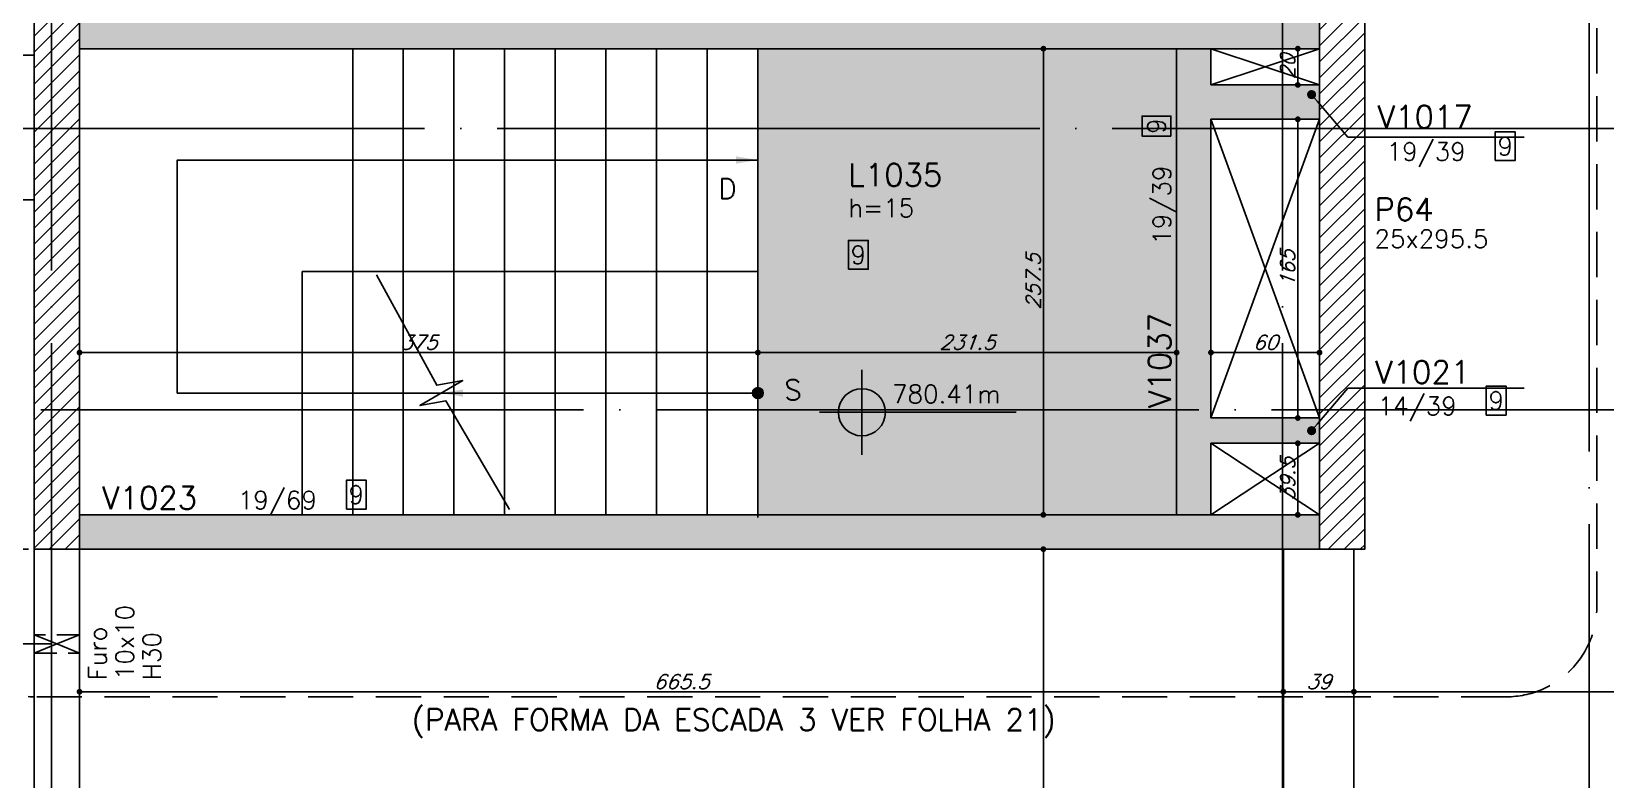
# Model space of a CAD drawing. Extents: x -4723 to 4922, y -2048 to 2452.
# Drawn here: x -1951 to -1081, y 0 to 413 of the extents above; entities that cross this region are included whole.
import ezdxf
from ezdxf import colors
from ezdxf.entities.mleader import LeaderData, LeaderLine
from ezdxf.enums import TextEntityAlignment as Align
from ezdxf.math import Vec2, Vec3

# ---------------------------------------------------------------- set-up
doc = ezdxf.new("R2010")
doc.units = 0
doc.header["$LTSCALE"] = 50
doc.header["$MEASUREMENT"] = 0
for name, pattern in [('DASHED', [0.75, 0.5, -0.25]), ('EIXO', [6.8, 6, -0.4, 0, -0.4]), ('HIDDEN', [0.375, 0.25, -0.125])]:
    doc.linetypes.add(name, pattern=pattern)
doc.layers.get('0').update_dxf_attribs({"linetype": 'CONTINUOUS'})
doc.layers.get('DEFPOINTS').update_dxf_attribs({"linetype": 'CONTINUOUS'})
for name, color, linetype in [('242', 3, 'CONTINUOUS'), ('F-AUX', 2, 'CONTINUOUS'), ('F-AUX-RED', 1, 'CONTINUOUS'), ('F-COTAS', 106, 'CONTINUOUS'), ('F-COTAS-FUROS', 50, 'CONTINUOUS'), ('F-DESNIVEL-1', 254, 'CONTINUOUS'), ('F-EIXO', 12, 'EIXO'), ('F-ESCADAS', 2, 'CONTINUOUS'), ('F-FURO-PAREDE', 2, 'HIDDEN'), ('F-FURO-PAREDE-TEXTOS', 2, 'CONTINUOUS'), ('F-LAJES', 3, 'CONTINUOUS'), ('F-LAJES-DIM', 2, 'CONTINUOUS'), ('F-LAJES-NOME', 4, 'CONTINUOUS'), ('F-LAJES-R', 254, 'CONTINUOUS'), ('F-NÍVEL-PLANTA', 2, 'CONTINUOUS'), ('F-PILARES-DIM', 172, 'CONTINUOUS'), ('F-PILARES-HACH', 174, 'CONTINUOUS'), ('F-PILARES-NOME', 170, 'CONTINUOUS'), ('F-PILARES-S', 170, 'CONTINUOUS'), ('F-TEXTO', 6, 'CONTINUOUS'), ('F-VIGAS', 3, 'CONTINUOUS'), ('F-VIGAS-DIM', 2, 'CONTINUOUS'), ('F-VIGAS-NOME', 4, 'CONTINUOUS'), ('F-VÃO', 1, 'CONTINUOUS')]:
    doc.layers.add(name, color=color, linetype=linetype)
doc.layers.add('F-DESNIVEL-2', color=7, linetype='CONTINUOUS', true_color=0xffd1e8)
doc.styles.add('5385-ARQ-PB-BAS-PLA-TER-TORRE-A-106-TXT$0$R60-75', font='simplex.shx', dxfattribs={"height": 0.1125})
doc.styles.add('CP-TEXT-INCL', font='simplex.shx', dxfattribs={"oblique": 20})
doc.styles.add('CP-TEXTO', font='simplex.shx')
doc.styles.add('MCP', font='simplex.shx')
doc.styles.add('ROMANS', font='simplex.shx')
doc.styles.get("Standard").update_dxf_attribs({"font": 'simplex.shx'})
doc.dimstyles.new('CP-COTAS-50', dxfattribs={"dimscale": 0.64, "dimtxt": 12.5, "dimasz": 5, "dimexe": 5, "dimexo": 5, "dimgap": 2.5, "dimtad": 1, "dimdec": 1, "dimdsep": 46, "dimtxsty": 'CP-TEXT-INCL', "dimblk1": 'DOT', "dimblk2": 'DOT', "dimsah": 1, "dimcen": 9, "dimclrd": 256, "dimclre": 256, "dimclrt": 256, "dimadec": 0, "dimazin": 0, "dimtfac": 1, "dimtdec": 1, "dimtmove": 2, "dimatfit": 3, "dimldrblk": 'DOT', "dimfxl": 0, "dimtolj": 1, "dimarcsym": 0})

# ---------------------------------------------------------------- blocks, each defined once
blk = doc.blocks.new('*U6')
at = {"layer": 'F-LAJES-DIM', "color": 1}
blk.add_lwpolyline([(0, 0), (11, 0), (11, 16), (0, 16)], close=True, dxfattribs=at)
at = {"layer": 'F-LAJES-DIM', "style": 'MCP'}
blk.add_attdef('DIM', text='', height=10, dxfattribs=at).set_placement((5.5, 8), align=Align.MIDDLE_CENTER)
blk = doc.blocks.new('*U9')
at = {"layer": 'F-VIGAS-DIM', "color": 1}
blk.add_lwpolyline([(0, 0), (11, 0), (11, 16), (0, 16)], close=True, dxfattribs=at)
at = {"layer": 'F-VIGAS-DIM', "style": 'MCP'}
blk.add_attdef('DIM', text='', height=10, dxfattribs=at).set_placement((5.5, 8), align=Align.MIDDLE_CENTER)
blk = doc.blocks.new('Nível - Planta')
at = {"layer": 'F-NÍVEL-PLANTA'}
h = blk.add_hatch(color=71, dxfattribs=at)
h.paths.add_polyline_path([(0, 0), (0, 0.26, 0.414214), (-0.26, 0)])
h.paths.add_polyline_path([(0.26, 0), (0, 0), (0, -0.26, 0.414214)])
for p, q in [((0, -0.469), (0, 0.469)), ((-0.469, 0), (1.704, 0))]:
    blk.add_line(p, q, dxfattribs=at)
blk.add_circle((0, 0), 0.26, dxfattribs=at)
at = {"layer": 'F-TEXTO', "color": 3, "style": 'MCP'}
blk.add_attdef('NÍVEL', (0.333, 0.102), '', height=0.2, dxfattribs=at)
blk = doc.blocks.new('_DOT')
at = {"color": 0, "linetype": 'ByBlock'}
blk.add_line((-0.5, 0), (-1, 0), dxfattribs=at)
at = {"color": 0, "linetype": 'ByBlock', "const_width": 0.5}
blk.add_lwpolyline([(-0.25, 0, 1), (0.25, 0, 1)], format="xyb", close=True, dxfattribs=at)
blk = doc.blocks.new('*U60')
at = {"layer": 'F-EIXO'}
blk.add_line((0, 0), (0, -2755), dxfattribs=at)
at = {"layer": 'F-TEXTO', "style": 'ROMANS'}
blk.add_attdef('EIXO', text='', height=17.5, rotation=360, dxfattribs=at).set_placement((0, 28.2072), align=Align.MIDDLE_CENTER)
blk = doc.blocks.new('*U36')
at = {"layer": 'F-EIXO'}
blk.add_line((0, 0), (7285, 0), dxfattribs=at)
at = {"layer": 'F-TEXTO', "style": 'ROMANS'}
blk.add_attdef('EIXO', text='', height=17.5, dxfattribs=at).set_placement((-28.2072, 0), align=Align.MIDDLE_CENTER)
blk = doc.blocks.new('*U37')
at = {"layer": 'F-EIXO'}
blk.add_line((0, 0), (0, -2655), dxfattribs=at)
at = {"layer": 'F-TEXTO', "style": 'ROMANS'}
blk.add_attdef('EIXO', text='', height=17.5, rotation=360, dxfattribs=at).set_placement((0, 28.21), align=Align.MIDDLE_CENTER)
blk = doc.blocks.new('*U38')
at = {"layer": 'F-EIXO'}
blk.add_line((0, 0), (7197, 0), dxfattribs=at)
at = {"layer": 'F-TEXTO', "style": 'ROMANS'}
blk.add_attdef('EIXO', text='', height=17.5, dxfattribs=at).set_placement((-28.2072, 0), align=Align.MIDDLE_CENTER)
blk = doc.blocks.new('*U46')
at = {"layer": 'F-EIXO'}
blk.add_line((0, 0), (0, -2755), dxfattribs=at)
at = {"layer": 'F-TEXTO', "style": 'ROMANS'}
blk.add_attdef('EIXO', text='', height=17.5, rotation=360, dxfattribs=at).set_placement((0, 28.2072), align=Align.MIDDLE_CENTER)
blk = doc.blocks.new('*D148')
at = {"layer": 'DEFPOINTS', "color": 0, "linetype": 'Continuous', "transparency": 16777216}
for p in [(-1391.65, 127), (-1391.65, 127), (-1391.65, -215.5)]:
    blk.add_point(p, dxfattribs=at)
at = {"layer": 'F-COTAS', "linetype": 'Continuous', "lineweight": -2, "transparency": 16777216}
blk.add_line((-1391.65, -212.3), (-1391.65, 123.8), dxfattribs=at)
at = {"layer": 'F-COTAS', "linetype": 'Continuous', "lineweight": -2, "transparency": 16777216, "xscale": 3.2, "yscale": 3.2, "zscale": 3.2}
for p, rotation in [((-1391.65, 127), 90), ((-1391.65, -215.5), 270)]:
    blk.add_blockref('_DOT', p, dxfattribs=dict(at, rotation=rotation))
at = {"layer": 'F-COTAS', "linetype": 'Continuous', "transparency": 16777216, "insert": (-1397.25, -44.25), "char_height": 8, "attachment_point": 5, "rotation": 90, "style": 'CP-TEXT-INCL'}
blk.add_mtext('\\A1;342.5', dxfattribs=at)
blk = doc.blocks.new('*D149')
at = {"layer": 'DEFPOINTS', "color": 0, "linetype": 'Continuous', "transparency": 16777216}
for p in [(-1391.65, 403.5), (-1391.65, 403.5), (-1391.65, 146)]:
    blk.add_point(p, dxfattribs=at)
at = {"layer": 'F-COTAS', "linetype": 'Continuous', "lineweight": -2, "transparency": 16777216}
blk.add_line((-1391.65, 149.2), (-1391.65, 400.3), dxfattribs=at)
at = {"layer": 'F-COTAS', "linetype": 'Continuous', "lineweight": -2, "transparency": 16777216, "xscale": 3.2, "yscale": 3.2, "zscale": 3.2}
for p, rotation in [((-1391.65, 403.5), 90), ((-1391.65, 146), 270)]:
    blk.add_blockref('_DOT', p, dxfattribs=dict(at, rotation=rotation))
at = {"layer": 'F-COTAS', "linetype": 'Continuous', "transparency": 16777216, "insert": (-1397.25, 274.75), "char_height": 8, "attachment_point": 5, "rotation": 90, "style": 'CP-TEXT-INCL'}
blk.add_mtext('\\A1;257.5', dxfattribs=at)
blk = doc.blocks.new('*D152')
at = {"layer": 'DEFPOINTS', "color": 0, "linetype": 'Continuous', "transparency": 16777216}
for p in [(-1251, 185.5), (-1251, 185.5), (-1251, 146)]:
    blk.add_point(p, dxfattribs=at)
at = {"layer": 'F-COTAS', "linetype": 'Continuous', "lineweight": -2, "transparency": 16777216}
blk.add_line((-1251, 149.2), (-1251, 182.3), dxfattribs=at)
at = {"layer": 'F-COTAS', "linetype": 'Continuous', "lineweight": -2, "transparency": 16777216, "xscale": 3.2, "yscale": 3.2, "zscale": 3.2}
for p, rotation in [((-1251, 185.5), 90), ((-1251, 146), 270)]:
    blk.add_blockref('_DOT', p, dxfattribs=dict(at, rotation=rotation))
at = {"layer": 'F-COTAS', "linetype": 'Continuous', "transparency": 16777216, "insert": (-1256.6, 165.75), "char_height": 8, "attachment_point": 5, "rotation": 90, "style": 'CP-TEXT-INCL'}
blk.add_mtext('\\A1;39.5', dxfattribs=at)
blk = doc.blocks.new('*D153')
at = {"layer": 'DEFPOINTS', "color": 0, "linetype": 'Continuous', "transparency": 16777216}
for p in [(-1251, 364.5), (-1251, 364.5), (-1251, 199.5)]:
    blk.add_point(p, dxfattribs=at)
at = {"layer": 'F-COTAS', "linetype": 'Continuous', "lineweight": -2, "transparency": 16777216}
blk.add_line((-1251, 202.7), (-1251, 361.3), dxfattribs=at)
at = {"layer": 'F-COTAS', "linetype": 'Continuous', "lineweight": -2, "transparency": 16777216, "xscale": 3.2, "yscale": 3.2, "zscale": 3.2}
for p, rotation in [((-1251, 364.5), 90), ((-1251, 199.5), 270)]:
    blk.add_blockref('_DOT', p, dxfattribs=dict(at, rotation=rotation))
at = {"layer": 'F-COTAS', "linetype": 'Continuous', "transparency": 16777216, "insert": (-1256.6, 282), "char_height": 8, "attachment_point": 5, "rotation": 90, "style": 'CP-TEXT-INCL'}
blk.add_mtext('\\A1;165', dxfattribs=at)
blk = doc.blocks.new('*D154')
at = {"layer": 'DEFPOINTS', "color": 0, "linetype": 'Continuous', "transparency": 16777216}
for p in [(-1251, 403.5), (-1251, 403.5), (-1251, 383.5)]:
    blk.add_point(p, dxfattribs=at)
at = {"layer": 'F-COTAS', "linetype": 'Continuous', "lineweight": -2, "transparency": 16777216}
blk.add_line((-1251, 386.7), (-1251, 400.3), dxfattribs=at)
at = {"layer": 'F-COTAS', "linetype": 'Continuous', "lineweight": -2, "transparency": 16777216, "xscale": 3.2, "yscale": 3.2, "zscale": 3.2}
for p, rotation in [((-1251, 403.5), 90), ((-1251, 383.5), 270)]:
    blk.add_blockref('_DOT', p, dxfattribs=dict(at, rotation=rotation))
at = {"layer": 'F-COTAS', "linetype": 'Continuous', "transparency": 16777216, "insert": (-1256.6, 393.5), "char_height": 8, "attachment_point": 5, "rotation": 90, "style": 'CP-TEXT-INCL'}
blk.add_mtext('\\A1;20', dxfattribs=at)
blk = doc.blocks.new('*D236')
at = {"layer": 'DEFPOINTS', "color": 0, "linetype": 'Continuous', "transparency": 16777216}
for p in [(-1924.5, 235.64), (-1549.5, 235.64), (-1549.5, 235.64)]:
    blk.add_point(p, dxfattribs=at)
at = {"layer": 'F-COTAS', "linetype": 'Continuous', "lineweight": -2, "transparency": 16777216}
blk.add_line((-1921.3, 235.64), (-1552.7, 235.64), dxfattribs=at)
at = {"layer": 'F-COTAS', "linetype": 'Continuous', "lineweight": -2, "transparency": 16777216, "xscale": 3.2, "yscale": 3.2, "zscale": 3.2, "rotation": 180}
blk.add_blockref('_DOT', (-1924.5, 235.64), dxfattribs=at)
at = {"layer": 'F-COTAS', "linetype": 'Continuous', "lineweight": -2, "transparency": 16777216, "xscale": 3.2, "yscale": 3.2, "zscale": 3.2}
blk.add_blockref('_DOT', (-1549.5, 235.64), dxfattribs=at)
at = {"layer": 'F-COTAS', "linetype": 'Continuous', "transparency": 16777216, "insert": (-1737, 241.24), "char_height": 8, "attachment_point": 5, "style": 'CP-TEXT-INCL'}
blk.add_mtext('\\A1;375', dxfattribs=at)
blk = doc.blocks.new('*D237')
at = {"layer": 'DEFPOINTS', "color": 0, "linetype": 'Continuous', "transparency": 16777216}
for p in [(-1549.5, 235.64), (-1318, 235.64), (-1318, 235.64)]:
    blk.add_point(p, dxfattribs=at)
at = {"layer": 'F-COTAS', "linetype": 'Continuous', "lineweight": -2, "transparency": 16777216}
blk.add_line((-1546.3, 235.64), (-1321.2, 235.64), dxfattribs=at)
at = {"layer": 'F-COTAS', "linetype": 'Continuous', "lineweight": -2, "transparency": 16777216, "xscale": 3.2, "yscale": 3.2, "zscale": 3.2, "rotation": 180}
blk.add_blockref('_DOT', (-1549.5, 235.64), dxfattribs=at)
at = {"layer": 'F-COTAS', "linetype": 'Continuous', "lineweight": -2, "transparency": 16777216, "xscale": 3.2, "yscale": 3.2, "zscale": 3.2}
blk.add_blockref('_DOT', (-1318, 235.64), dxfattribs=at)
at = {"layer": 'F-COTAS', "linetype": 'Continuous', "transparency": 16777216, "insert": (-1433.75, 241.24), "char_height": 8, "attachment_point": 5, "style": 'CP-TEXT-INCL'}
blk.add_mtext('\\A1;231.5', dxfattribs=at)
blk = doc.blocks.new('*D238')
at = {"layer": 'DEFPOINTS', "color": 0, "linetype": 'Continuous', "transparency": 16777216}
for p in [(-1299, 235.64), (-1239, 235.64), (-1239, 235.64)]:
    blk.add_point(p, dxfattribs=at)
at = {"layer": 'F-COTAS', "linetype": 'Continuous', "lineweight": -2, "transparency": 16777216}
blk.add_line((-1295.8, 235.64), (-1242.2, 235.64), dxfattribs=at)
at = {"layer": 'F-COTAS', "linetype": 'Continuous', "lineweight": -2, "transparency": 16777216, "xscale": 3.2, "yscale": 3.2, "zscale": 3.2, "rotation": 180}
blk.add_blockref('_DOT', (-1299, 235.64), dxfattribs=at)
at = {"layer": 'F-COTAS', "linetype": 'Continuous', "lineweight": -2, "transparency": 16777216, "xscale": 3.2, "yscale": 3.2, "zscale": 3.2}
blk.add_blockref('_DOT', (-1239, 235.64), dxfattribs=at)
at = {"layer": 'F-COTAS', "linetype": 'Continuous', "transparency": 16777216, "insert": (-1269, 241.24), "char_height": 8, "attachment_point": 5, "style": 'CP-TEXT-INCL'}
blk.add_mtext('\\A1;60', dxfattribs=at)
blk = doc.blocks.new('*D239')
at = {"layer": 'DEFPOINTS', "color": 0, "linetype": 'Continuous', "transparency": 16777216}
for p in [(-1924.5, 48.27), (-1259, 48.27), (-1259, 48.27)]:
    blk.add_point(p, dxfattribs=at)
at = {"layer": 'F-COTAS', "linetype": 'Continuous', "lineweight": -2, "transparency": 16777216}
blk.add_line((-1921.3, 48.27), (-1262.2, 48.27), dxfattribs=at)
at = {"layer": 'F-COTAS', "linetype": 'Continuous', "lineweight": -2, "transparency": 16777216, "xscale": 3.2, "yscale": 3.2, "zscale": 3.2, "rotation": 180}
blk.add_blockref('_DOT', (-1924.5, 48.27), dxfattribs=at)
at = {"layer": 'F-COTAS', "linetype": 'Continuous', "lineweight": -2, "transparency": 16777216, "xscale": 3.2, "yscale": 3.2, "zscale": 3.2}
blk.add_blockref('_DOT', (-1259, 48.27), dxfattribs=at)
at = {"layer": 'F-COTAS', "linetype": 'Continuous', "transparency": 16777216, "insert": (-1591.75, 53.87), "char_height": 8, "attachment_point": 5, "style": 'CP-TEXT-INCL'}
blk.add_mtext('\\A1;665.5', dxfattribs=at)
blk = doc.blocks.new('*D240')
at = {"layer": 'DEFPOINTS', "color": 0, "linetype": 'Continuous', "transparency": 16777216}
for p in [(-1259, 48.27), (-1220, 48.27), (-1220, 48.27)]:
    blk.add_point(p, dxfattribs=at)
at = {"layer": 'F-COTAS', "linetype": 'Continuous', "lineweight": -2, "transparency": 16777216}
blk.add_line((-1255.8, 48.27), (-1223.2, 48.27), dxfattribs=at)
at = {"layer": 'F-COTAS', "linetype": 'Continuous', "lineweight": -2, "transparency": 16777216, "xscale": 3.2, "yscale": 3.2, "zscale": 3.2, "rotation": 180}
blk.add_blockref('_DOT', (-1259, 48.27), dxfattribs=at)
at = {"layer": 'F-COTAS', "linetype": 'Continuous', "lineweight": -2, "transparency": 16777216, "xscale": 3.2, "yscale": 3.2, "zscale": 3.2}
blk.add_blockref('_DOT', (-1220, 48.27), dxfattribs=at)
at = {"layer": 'F-COTAS', "linetype": 'Continuous', "transparency": 16777216, "insert": (-1239.5, 53.87), "char_height": 8, "attachment_point": 5, "style": 'CP-TEXT-INCL'}
blk.add_mtext('\\A1;39', dxfattribs=at)
blk = doc.blocks.new('*D241')
at = {"layer": 'DEFPOINTS', "color": 0, "linetype": 'Continuous', "transparency": 16777216}
for p in [(-1220, 48.27), (-562, 48.27), (-562, 48.27)]:
    blk.add_point(p, dxfattribs=at)
at = {"layer": 'F-COTAS', "linetype": 'Continuous', "lineweight": -2, "transparency": 16777216}
blk.add_line((-1216.8, 48.27), (-565.2, 48.27), dxfattribs=at)
at = {"layer": 'F-COTAS', "linetype": 'Continuous', "lineweight": -2, "transparency": 16777216, "xscale": 3.2, "yscale": 3.2, "zscale": 3.2, "rotation": 180}
blk.add_blockref('_DOT', (-1220, 48.27), dxfattribs=at)
at = {"layer": 'F-COTAS', "linetype": 'Continuous', "lineweight": -2, "transparency": 16777216, "xscale": 3.2, "yscale": 3.2, "zscale": 3.2}
blk.add_blockref('_DOT', (-562, 48.27), dxfattribs=at)
at = {"layer": 'F-COTAS', "linetype": 'Continuous', "transparency": 16777216, "insert": (-891, 53.87), "char_height": 8, "attachment_point": 5, "style": 'CP-TEXT-INCL'}
blk.add_mtext('\\A1;658', dxfattribs=at)
blk = doc.blocks.new('*D492')
at = {"layer": 'DEFPOINTS', "color": 0, "linetype": 'Continuous', "transparency": 16777216}
for p in [(-1949.5, 430.51), (-1949.5, 414.41), (-1990.91, 360)]:
    blk.add_point(p, dxfattribs=at)
at = {"layer": 'F-COTAS-FUROS', "linetype": 'Continuous', "lineweight": -2, "transparency": 16777216}
for p, q in [((-1990.91, 363.2), (-1990.91, 433.71)), ((-1987.71, 430.51), (-1952.7, 430.51)), ((-1949.5, 417.61), (-1949.5, 433.71))]:
    blk.add_line(p, q, dxfattribs=at)
at = {"layer": 'F-COTAS-FUROS', "linetype": 'Continuous', "lineweight": -2, "transparency": 16777216, "xscale": 3.2, "yscale": 3.2, "zscale": 3.2, "rotation": 180}
blk.add_blockref('_DOT', (-1990.91, 430.51), dxfattribs=at)
at = {"layer": 'F-COTAS-FUROS', "linetype": 'Continuous', "lineweight": -2, "transparency": 16777216, "xscale": 3.2, "yscale": 3.2, "zscale": 3.2}
blk.add_blockref('_DOT', (-1949.5, 430.51), dxfattribs=at)
at = {"layer": 'F-COTAS-FUROS', "linetype": 'Continuous', "transparency": 16777216, "insert": (-1970.2, 436.11), "char_height": 8, "attachment_point": 5, "style": 'CP-TEXT-INCL'}
blk.add_mtext('\\A1;41', dxfattribs=at)
blk = doc.blocks.new('*D493')
at = {"layer": 'DEFPOINTS', "color": 0, "linetype": 'Continuous', "transparency": 16777216}
for p in [(-1949.5, 127), (-1971.28, 74.66), (-1937, 74.66)]:
    blk.add_point(p, dxfattribs=at)
at = {"layer": 'F-COTAS-FUROS', "linetype": 'Continuous', "lineweight": -2, "transparency": 16777216}
for p, q in [((-1952.7, 127), (-1974.48, 127)), ((-1971.28, 123.8), (-1971.28, 77.86)), ((-1940.2, 74.66), (-1974.48, 74.66))]:
    blk.add_line(p, q, dxfattribs=at)
at = {"layer": 'F-COTAS-FUROS', "linetype": 'Continuous', "lineweight": -2, "transparency": 16777216, "xscale": 3.2, "yscale": 3.2, "zscale": 3.2}
for p, rotation in [((-1971.28, 127), 90), ((-1971.28, 74.66), 270)]:
    blk.add_blockref('_DOT', p, dxfattribs=dict(at, rotation=rotation))
at = {"layer": 'F-COTAS-FUROS', "linetype": 'Continuous', "transparency": 16777216, "insert": (-1976.88, 100.83), "char_height": 8, "attachment_point": 5, "rotation": 90, "style": 'CP-TEXT-INCL'}
blk.add_mtext('\\A1;52', dxfattribs=at)

msp = doc.modelspace()

# ---------------------------------------------------------------- hatches: boundary and pattern name
at = {"layer": 'F-AUX'}
h = msp.add_hatch(color=1, dxfattribs=at)
edge = h.paths.add_edge_path()
edge.add_arc((-1549.5, 213.25), 3, 0, 360)
at = {"layer": 'F-PILARES-HACH', "linetype": 'Continuous'}
h = msp.add_hatch(dxfattribs=at)
h.set_pattern_fill('ANSI31', color=256, scale=50, style=0)
h.paths.add_polyline_path([(-1949.5, 127), (-1924.5, 127), (-1924.5, 422.5), (-1949.5, 422.5)], flags=16)
h = msp.add_hatch(dxfattribs=at)
h.set_pattern_fill('ANSI31', color=256, scale=50, style=0)
h.paths.add_polyline_path([(-1239, 127), (-1214, 127), (-1214, 422.5), (-1239, 422.5)], flags=16)

# ---------------------------------------------------------------- linework, layer by layer
at = {"layer": '242', "linetype": 'Continuous'}
for p, q in [((-1937, 274.75), (-1937, 274.75)), ((-1226.5, 274.75), (-1226.5, 274.75))]:
    msp.add_line(p, q, dxfattribs=at)
at = {"layer": 'F-AUX', "color": 1}
for points in [[(-1549.5, 213.25), (-1870.5, 213.25), (-1870.5, 342), (-1549.5, 342)], [(-1760.39409, 278.59455), (-1727.02649, 217.56472), (-1712.6454, 220.19149), (-1736.3546, 206.30851), (-1721.97351, 208.93528), (-1686.82693, 148.91233)]]:
    msp.add_lwpolyline(points, dxfattribs=at)
msp.add_circle((-1549.5, 213.25), 3, dxfattribs=at)
for points in [[(-1561.5, 340), (-1549.5, 342), (-1561.5, 344)], [(-1712.5, 215.25), (-1724.5, 213.25), (-1712.5, 211.25)]]:
    msp.add_solid(points, dxfattribs=at)
at = {"layer": 'F-AUX-RED', "color": 4, "linetype": 'DASHED'}
msp.add_lwpolyline([(-1949.29405, 539.75794), (-1135.67345, 539.75794, -0.414213562), (-1085.67345, 489.75794), (-1085.67345, 95.46929, -0.414213562), (-1135.67345, 45.46929), (-1949.29405, 45.46929, -0.414213562), (-1999.29405, 95.46929), (-1999.29405, 489.75794, -0.414213562)], format="xyb", close=True, dxfattribs=at)
at = {"layer": 'F-DESNIVEL-1', "linetype": 'Continuous'}
for points in [[(-1549.5, 403.5), (-1549.5, 146), (-1318, 146)], [(-1549.5, 403.5), (-1318, 146), (-1549.5, 403.5)], [(-1549.5, 403.5), (-1318, 146), (-1318, 192.5)], [(-1549.5, 403.5), (-1318, 192.5), (-1549.5, 403.5)], [(-1549.5, 403.5), (-1318, 192.5), (-1318, 374)], [(-1549.5, 403.5), (-1318, 374), (-1549.5, 403.5)], [(-1549.5, 403.5), (-1318, 374), (-1318, 403.5)], [(-1549.5, 403.5), (-1318, 403.5), (-1549.5, 403.5)], [(-1299, 374), (-1299, 403.5), (-1318, 403.5)], [(-1299, 374), (-1318, 403.5), (-1318, 374)], [(-1299, 364.5), (-1239.1, 364.5), (-1239.1, 383.5)], [(-1299, 364.5), (-1239.1, 383.5), (-1299, 383.5)], [(-1299, 364.5), (-1299, 383.5), (-1299, 364.5)], [(-1299, 192.5), (-1299, 374), (-1318, 374)], [(-1299, 192.5), (-1318, 374), (-1318, 192.5)], [(-1299, 374), (-1318, 374), (-1299, 374)], [(-1299, 146), (-1299, 192.5), (-1318, 192.5)], [(-1299, 146), (-1318, 192.5), (-1318, 146)], [(-1299, 192.5), (-1318, 192.5), (-1299, 192.5)], [(-1299, 185.5), (-1239.1, 185.5), (-1239.1, 199.5)], [(-1299, 185.5), (-1239.1, 199.5), (-1299, 199.5)], [(-1299, 185.5), (-1299, 199.5), (-1299, 185.5)], [(-1308.5, 127), (-1308.5, 146), (-1924.4, 146)], [(-1308.5, 127), (-1924.4, 146), (-1924.4, 127)], [(-1299, 146), (-1318, 146), (-1299, 146)], [(-1308.5, 127), (-1239.1, 127), (-1239.1, 146)], [(-1308.5, 127), (-1239.1, 146), (-1308.5, 146)], [(-1308.5, 127), (-1308.5, 146), (-1308.5, 127)], [(-1308.5, 127), (-1924.4, 127), (-1308.5, 127)]]:
    msp.add_solid(points, dxfattribs=at)
at = {"layer": 'F-DESNIVEL-2', "linetype": 'Continuous'}
for points in [[(-1308.5, 403.5), (-1308.5, 422.5), (-1924.4, 422.5)], [(-1308.5, 403.5), (-1924.4, 422.5), (-1924.4, 403.5)], [(-1308.5, 403.5), (-1239.1, 403.5), (-1239.1, 422.5)], [(-1308.5, 403.5), (-1239.1, 422.5), (-1308.5, 422.5)], [(-1308.5, 403.5), (-1308.5, 422.5), (-1308.5, 403.5)], [(-1308.5, 403.5), (-1924.4, 403.5), (-1308.5, 403.5)]]:
    msp.add_solid(points, dxfattribs=at)
at = {"layer": 'F-ESCADAS', "linetype": 'Continuous'}
for points in [[(-1773.5, 403.5), (-1773.5, 280.5)], [(-1745.5, 403.5), (-1745.5, 280.5)], [(-1717.5, 403.5), (-1717.5, 280.5)], [(-1689.5, 403.5), (-1689.5, 280.5)], [(-1661.5, 403.5), (-1661.5, 280.5)], [(-1633.5, 403.5), (-1633.5, 280.5)], [(-1605.5, 403.5), (-1605.5, 280.5)], [(-1577.5, 403.5), (-1577.5, 280.5)], [(-1549.5, 403.5), (-1549.5, 280.5)], [(-1801.5, 146), (-1801.5, 280.5)], [(-1801.5, 280.5), (-1549.5, 280.5)], [(-1773.5, 146), (-1773.5, 280.5)], [(-1745.5, 146), (-1745.5, 280.5)], [(-1717.5, 146), (-1717.5, 280.5)], [(-1689.5, 146), (-1689.5, 280.5)], [(-1661.5, 146), (-1661.5, 280.5)], [(-1633.5, 146), (-1633.5, 280.5)], [(-1605.5, 146), (-1605.5, 280.5)], [(-1577.5, 146), (-1577.5, 280.5)], [(-1549.5, 146), (-1549.5, 280.5)]]:
    msp.add_lwpolyline(points, dxfattribs=at)
at = {"layer": 'F-FURO-PAREDE'}
msp.add_lwpolyline([(-1937, 74.65562), (-1924.5, 69.65562), (-1924.5, 79.65562), (-1937, 74.65562), (-1924.5, 79.65562), (-1949.5, 79.65562), (-1937, 74.65562), (-1949.5, 79.65562), (-1949.5, 69.65562), (-1937, 74.65562), (-1949.5, 69.65562), (-1924.5, 69.65562), (-1937, 74.65562)], dxfattribs=at)
at = {"layer": 'F-LAJES', "linetype": 'Continuous'}
msp.add_line((-1549.5, 403.5), (-1549.5, 144.47), dxfattribs=at)
at = {"layer": 'F-LAJES-R', "linetype": 'Continuous'}
msp.add_lwpolyline([(-1318, 403.5), (-1549.5, 403.5), (-1549.5, 146), (-1318, 146), (-1318, 192.5), (-1318, 374), (-1318, 403.5)], dxfattribs=at)
at = {"layer": 'F-PILARES-S', "linetype": 'Continuous'}
for points in [[(-1949.5, 127), (-1924.5, 127), (-1924.5, 422.5), (-1949.5, 422.5), (-1949.5, 127)], [(-1239, 127), (-1214, 127), (-1214, 422.5), (-1239, 422.5), (-1239, 127)]]:
    msp.add_lwpolyline(points, dxfattribs=at)
at = {"layer": 'F-VIGAS'}
for points in [[(-1924.5, 403.5), (-1318, 403.5)], [(-1318, 403.5), (-1318, 374)], [(-1299, 403.5), (-1318, 403.5)], [(-1299, 403.5), (-1239, 403.5)], [(-1299, 383.5), (-1299, 403.5)], [(-1949.5, 400), (-2580, 400)], [(-1239, 383.5), (-1299, 383.5)], [(-1318, 374), (-1318, 192.5)], [(-1299, 199.5), (-1299, 364.5)], [(-1299, 364.5), (-1239, 364.5)], [(-2580, 320), (-1949.5, 320)], [(-1318, 192.5), (-1318, 146)], [(-1239, 199.5), (-1299, 199.5)], [(-1299, 146), (-1299, 185.5)], [(-1299, 185.5), (-1239, 185.5)], [(-1318, 146), (-1924.5, 146)], [(-1299, 146), (-1318, 146)], [(-1239, 146), (-1299, 146)], [(-1949.5, 127), (-1949.5, -215.5)], [(-1924.5, -215.5), (-1924.5, 127)], [(-1924.5, 127), (-1308.5, 127)], [(-1308.5, 127), (-1239, 127)], [(-1259, 127), (-1259, -86)], [(-1240, 127), (-1259, 127)], [(-1220, -76.5), (-1220, 127)]]:
    msp.add_lwpolyline(points, dxfattribs=at)
at = {"layer": 'F-VÃO'}
for p, q in [((-1299, 383.5), (-1239, 403.5)), ((-1299, 403.5), (-1239, 383.5)), ((-1299, 199.5), (-1239, 364.5)), ((-1299, 364.5), (-1239, 199.5)), ((-1299, 146), (-1239, 185.5)), ((-1299, 185.5), (-1239, 146))]:
    msp.add_line(p, q, dxfattribs=at)

# ---------------------------------------------------------------- block references
at = {"layer": 'F-EIXO', "linetype": 'Continuous'}
for name, p in [('*U60', (-1940, 1941.3568)), ('*U46', (-1259.5, 1941.3568)), ('*U37', (-1090, 1841.3568)), ('*U36', (-3734.2742, 359.5)), ('*U38', (-3646.3202, 204))]:
    msp.add_blockref(name, p, dxfattribs=at)
at = {"layer": 'F-LAJES-DIM', "linetype": 'Continuous'}
msp.add_blockref('*U6', (-1499.44924, 281.62405), dxfattribs=at).add_auto_attribs({'DIM': '9'})
at = {"layer": 'F-NÍVEL-PLANTA', "linetype": 'Continuous', "xscale": 50, "yscale": 50, "zscale": 50}
msp.add_blockref('Nível - Planta', (-1491.9852, 202.6307), dxfattribs=at).add_auto_attribs({'NÍVEL': '780.41m'})
at = {"layer": 'F-VIGAS-DIM', "linetype": 'Continuous', "rotation": 90}
msp.add_blockref('*U9', (-1321.12449, 355.24445), dxfattribs=at).add_auto_attribs({'DIM': '9'})
at = {"layer": 'F-VIGAS-DIM', "linetype": 'Continuous'}
for p in [(-1141.87593, 341.6537), (-1146.84155, 201.13026), (-1777, 149.125)]:
    msp.add_blockref('*U9', p, dxfattribs=at).add_auto_attribs({'DIM': '9'})

# ---------------------------------------------------------------- texts
at = {"layer": 'F-AUX', "char_height": 11.25, "width": 61.3796244, "style": '5385-ARQ-PB-BAS-PLA-TER-TORRE-A-106-TXT$0$R60-75'}
for s, insert, attachment_point in [('D', (-1561.24784, 331.75108), 3), ('S', (-1534.92812, 220.63448), 1)]:
    msp.add_mtext(s, dxfattribs=dict(at, insert=insert, attachment_point=attachment_point))
at = {"layer": 'F-FURO-PAREDE-TEXTOS', "linetype": 'Continuous', "style": 'MCP'}
for s, p in [('10x10', (-1894.5, 54.65562)), ('Furo', (-1909.5, 54.65562)), ('H30', (-1879.5, 54.65562))]:
    msp.add_text(s, height=10, rotation=90, dxfattribs=at).set_placement(p)
at = {"layer": 'F-LAJES-DIM', "linetype": 'Continuous', "style": 'MCP'}
msp.add_text('h=15', height=10, dxfattribs=at).set_placement((-1499.4492, 310.52407))
at = {"layer": 'F-LAJES-NOME', "linetype": 'Continuous', "style": 'MCP'}
msp.add_text('L1035', height=12.5, dxfattribs=at).set_placement((-1499.4492, 327.52407))
at = {"layer": 'F-PILARES-DIM', "linetype": 'Continuous', "style": 'MCP'}
msp.add_text('25x295.5', height=10, dxfattribs=at).set_placement((-1208.58934, 293.47907))
at = {"layer": 'F-PILARES-NOME', "linetype": 'Continuous', "style": 'MCP'}
msp.add_text('P64', height=12.5, dxfattribs=at).set_placement((-1208.58934, 308.47907))
at = {"layer": 'F-TEXTO', "color": 3, "insert": (-1875.36046, 38.77765), "char_height": 12, "width": 687.5204413, "attachment_point": 1, "style": 'CP-TEXTO'}
msp.add_mtext('\\pi134.61736;(PARA FORMA DA ESCADA 3 VER FOLHA 21)', dxfattribs=at)
at = {"layer": 'F-VIGAS-DIM', "linetype": 'Continuous', "style": 'MCP'}
for s, p in [('19/39', (-1201.87593, 341.6537)), ('14/39', (-1206.84155, 201.13026)), ('19/69', (-1837, 149.125))]:
    msp.add_text(s, height=10, dxfattribs=at).set_placement(p)
msp.add_text('19/39', height=10, rotation=90, dxfattribs=at).set_placement((-1321.12449, 295.24445))
at = {"layer": 'F-VIGAS-NOME', "linetype": 'Continuous', "style": 'MCP'}
for s, p in [('V1017', (-1206.83588, 359.64964)), ('V1021', (-1208.18363, 218.60745)), ('V1023', (-1912, 149.125))]:
    msp.add_text(s, height=12.5, dxfattribs=at).set_placement(p)
msp.add_text('V1037', height=12.5, rotation=90, dxfattribs=at).set_placement((-1321.125, 205))

# ---------------------------------------------------------------- dimensions: what is measured, and where the dimension line sits
at = {"layer": 'F-COTAS', "linetype": 'Continuous'}
for base, p1, p2, angle, picture, middle in [((-1391.65374, 403.5), (-1391.65374, 146), (-1391.65374, 403.5), 270, '*D149', (-1397.25374, 274.75)), ((-1251.00331, 403.5), (-1251.00331, 383.5), (-1251.00331, 403.5), 270, '*D154', (-1256.60331, 393.5)), ((-1251.00331, 364.5), (-1251.00331, 199.5), (-1251.00331, 364.5), 270, '*D153', (-1256.60331, 282)), ((-1549.5, 235.63899), (-1924.5, 235.63899), (-1549.5, 235.63899), 180, '*D236', (-1737, 241.23899)), ((-1318, 235.63899), (-1549.5, 235.63899), (-1318, 235.63899), 180, '*D237', (-1433.75, 241.23899)), ((-1239, 235.63899), (-1299, 235.63899), (-1239, 235.63899), 180, '*D238', (-1269, 241.23899)), ((-1251.00331, 185.5), (-1251.00331, 146), (-1251.00331, 185.5), 270, '*D152', (-1256.60331, 165.75)), ((-1391.65374, 127), (-1391.65374, -215.5), (-1391.65374, 127), 270, '*D148', (-1397.25374, -44.25)), ((-1259, 48.26716), (-1924.5, 48.26716), (-1259, 48.26716), 180, '*D239', (-1591.75, 53.86716)), ((-1220, 48.26716), (-1259, 48.26716), (-1220, 48.26716), 180, '*D240', (-1239.5, 53.86716)), ((-562, 48.26716), (-1220, 48.26716), (-562, 48.26716), 180, '*D241', (-891, 53.86716))]:
    dim = msp.add_linear_dim(base=base, p1=p1, p2=p2, angle=angle, dimstyle='CP-COTAS-50', dxfattribs=at)
    dim.commit()
    dim.dimension.update_dxf_attribs({"geometry": picture, "text_midpoint": middle})
at = {"layer": 'F-COTAS-FUROS', "linetype": 'Continuous'}
dim = msp.add_linear_dim(base=(-1949.5, 430.51088), p1=(-1990.90976, 360), p2=(-1949.5, 414.41206), dimstyle='CP-COTAS-50', override={"dimdec": 0, "dimfxl": 7.5}, dxfattribs=at)
dim.commit()
dim.dimension.update_dxf_attribs({"geometry": '*D492', "text_midpoint": (-1970.20488, 436.11088)})
dim = msp.add_linear_dim(base=(-1971.28187, 74.65562), p1=(-1949.5, 127), p2=(-1937, 74.65562), angle=90, dimstyle='CP-COTAS-50', override={"dimdec": 0, "dimfxl": 7.5}, dxfattribs=at)
dim.commit()
dim.dimension.update_dxf_attribs({"geometry": '*D493', "text_midpoint": (-1976.88187, 100.82781)})

# ---------------------------------------------------------------- leaders
at = {"layer": 'F-AUX-RED', "linetype": 'Continuous'}
ml = msp.add_multileader_mtext('Standard', dxfattribs=at)
ml.set_content('', color=256)
ml.set_leader_properties()
ml.set_arrow_properties(name='DOT')
ml.build(insert=Vec2(0, 0))
ml.multileader.update_dxf_attribs({"text_right_attachment_type": 6, "dogleg_length": 0.36, "arrow_head_size": 5})
ctx = ml.context
ctx.base_point, ctx.char_height, ctx.arrow_head_size, ctx.landing_gap_size, ctx.plane_origin = Vec3(-1125.86897, 354.58195), 5, 5, 0.09, Vec3(-1243.37037, 378.1373)
ctx.right_attachment = 6
notes = []
notes.append((ctx, [(0, (1, 1, 0), (-1223.30208, 354.58195), (1, 0), 97.43311, [(0, [(-1243.37037, 378.1373)], 0, [])])]))
ctx.mtext.insert, ctx.mtext.flow_direction = Vec3(-1125.77897, 357.08195), 5
ml = msp.add_multileader_mtext('Standard', dxfattribs=at)
ml.set_content('', color=256)
ml.set_leader_properties()
ml.set_arrow_properties(name='DOT')
ml.build(insert=Vec2(0, 0))
ml.multileader.update_dxf_attribs({"text_right_attachment_type": 6, "dogleg_length": 0.36, "arrow_head_size": 5})
ctx = ml.context
ctx.base_point, ctx.char_height, ctx.arrow_head_size, ctx.landing_gap_size, ctx.plane_origin = Vec3(-1125.86897, 216.03562), 5, 5, 0.09, Vec3(-1243.37037, 192.48028)
ctx.right_attachment = 6
notes.append((ctx, [(0, (1, 1, 0), (-1223.30208, 216.03562), (1, 0), 97.43311, [(0, [(-1243.37037, 192.48028)], 0, [])])]))
ctx.mtext.insert, ctx.mtext.flow_direction = Vec3(-1125.77897, 218.53562), 5
for ctx, leaders in notes:
    for number, flags, end, landing, length, lines in leaders:
        leader = LeaderData()
        leader.index, (leader.has_last_leader_line, leader.has_dogleg_vector, leader.attachment_direction) = number, flags
        leader.last_leader_point, leader.dogleg_vector, leader.dogleg_length = Vec3(end), Vec3(landing), length
        for number, points, colour, breaks in lines:
            line = LeaderLine()
            line.index, line.vertices, line.color, line.breaks = number, Vec3.list(points), colors.encode_raw_color(colour), breaks
            leader.lines.append(line)
        ctx.leaders.append(leader)

doc.saveas('drawing.dxf')
